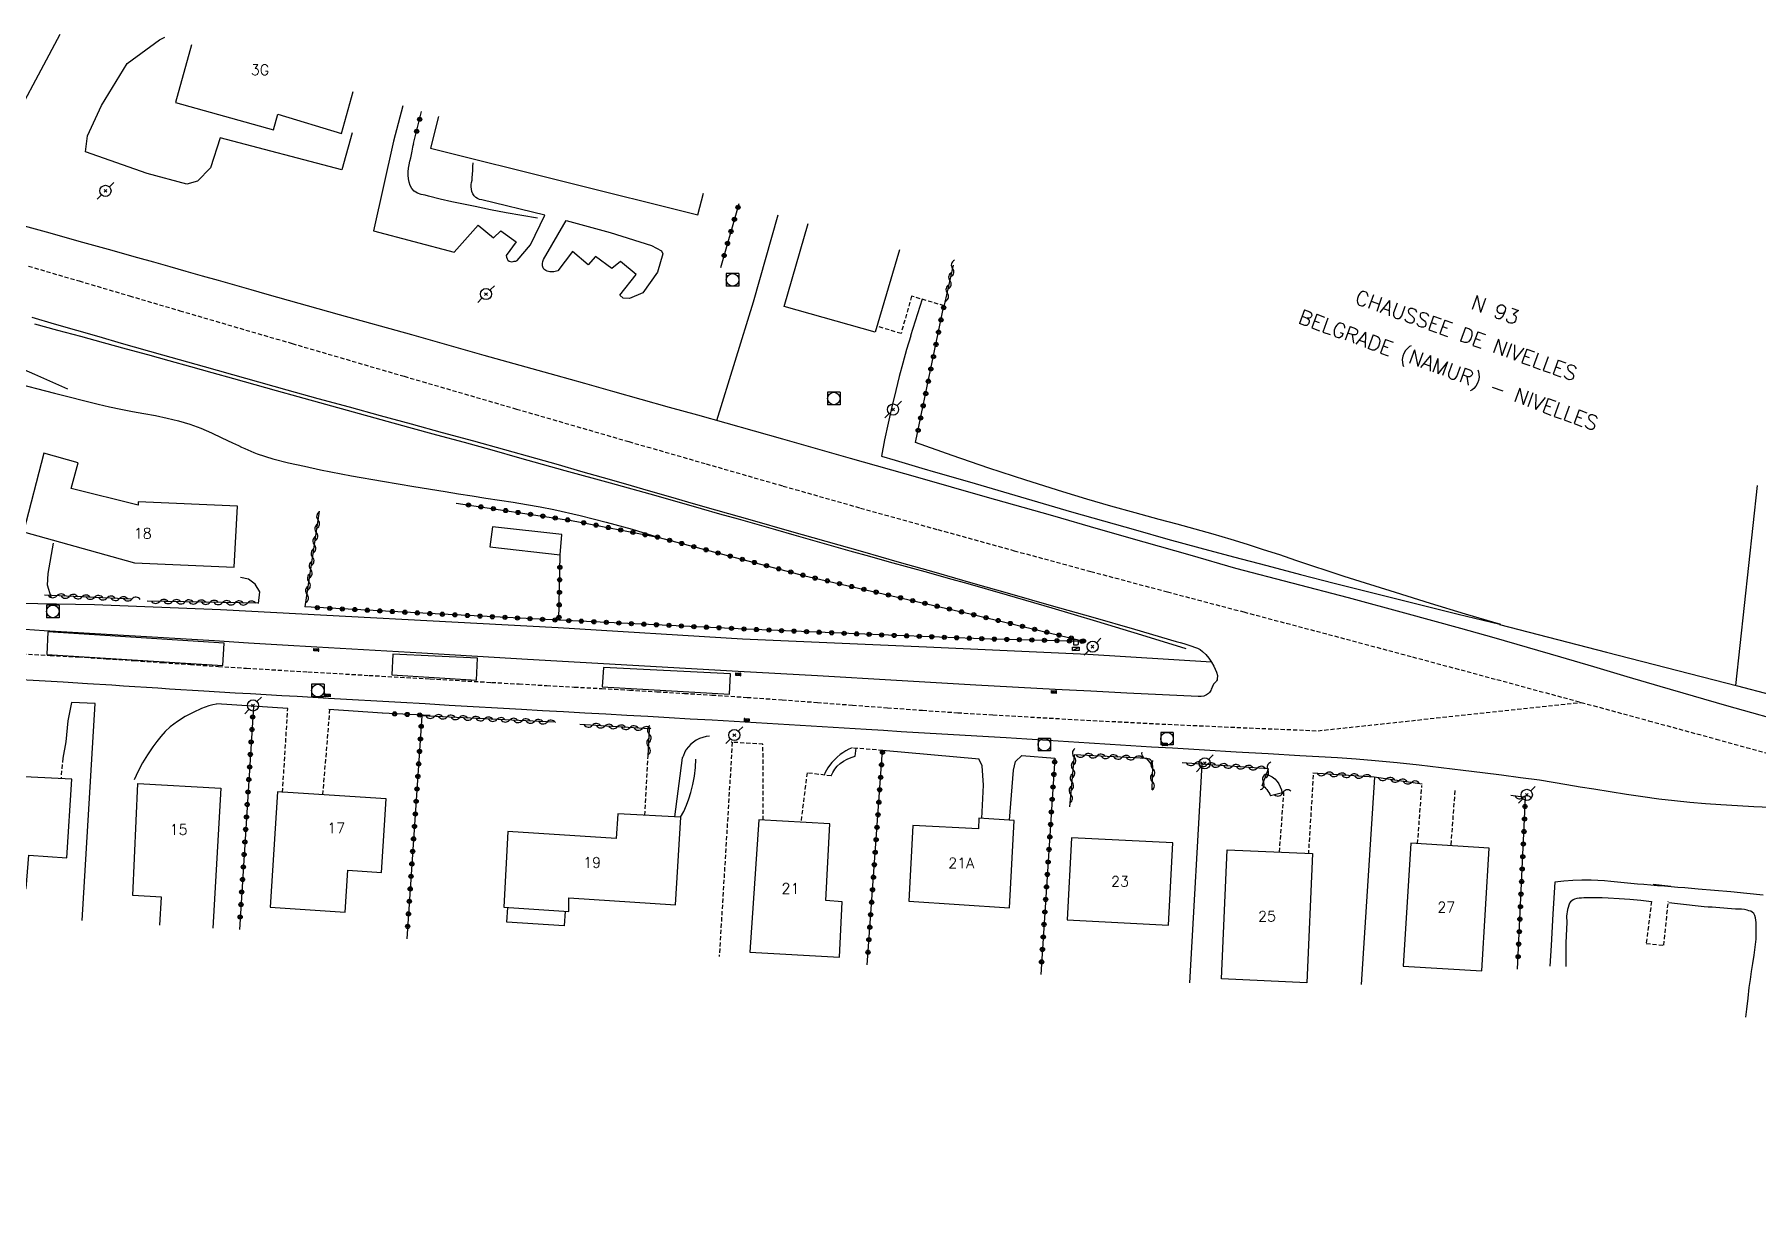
# Model space of a CAD drawing. Header units: millimetres. Extents: x 172000 to 173000, y 133000 to 134000.
# Drawn here: x 172179.2 to 172385.5, y 133224.9 to 133365.5 of the extents above; entities that cross this region are included whole.
import ezdxf
from ezdxf.enums import TextEntityAlignment as Align

# ---------------------------------------------------------------- set-up
doc = ezdxf.new("R2010")
doc.units = ezdxf.units.MM
doc.linetypes.add('DASHED', pattern=[0.75, 0.5, -0.25])
doc.layers.get('0').update_dxf_attribs({"linetype": 'CONTINUOUS'})
for name, color, linetype in [('W0001', 6, 'DASHED'), ('W0006', 2, 'CONTINUOUS'), ('W0008', 7, 'CONTINUOUS'), ('W0014', 7, 'CONTINUOUS'), ('W0016', 2, 'CONTINUOUS'), ('W0017', 7, 'CONTINUOUS'), ('W0101', 7, 'CONTINUOUS'), ('W0104', 1, 'CONTINUOUS'), ('W0105', 7, 'CONTINUOUS'), ('W0112', 1, 'DASHED'), ('W0120', 7, 'CONTINUOUS'), ('W0211', 2, 'CONTINUOUS'), ('W0214', 2, 'CONTINUOUS'), ('W0300', 7, 'CONTINUOUS'), ('W0310', 3, 'CONTINUOUS'), ('W0322', 7, 'CONTINUOUS'), ('W0323', 7, 'CONTINUOUS'), ('W0330', 7, 'CONTINUOUS'), ('W0333', 7, 'CONTINUOUS'), ('W0401', 7, 'CONTINUOUS'), ('W0420', 7, 'CONTINUOUS'), ('W0438', 7, 'CONTINUOUS'), ('W0473', 7, 'CONTINUOUS'), ('W0989', 7, 'CONTINUOUS'), ('W0990', 7, 'CONTINUOUS'), ('W0991', 7, 'CONTINUOUS')]:
    doc.layers.add(name, color=color, linetype=linetype)
doc.styles.get("Standard").update_dxf_attribs({"font": 'romans.shx', "width": 0.85})

# ---------------------------------------------------------------- blocks, each defined once
blk = doc.blocks.new('T401')
for p, q in [((-0.3, 0.3), (0, 0.3)), ((-0.3, -0.25), (-0.3, 0.3)), ((-0.3, 0.15), (0, 0.15)), ((-0.3, 0), (0, 0)), ((0, 0.3), (0, -0.25)), ((-0.3, -0.15), (0, -0.15)), ((-0.3, -0.25), (-0.3, -0.3)), ((-0.3, -0.3), (0, -0.3)), ((0, -0.3), (0, -0.25))]:
    blk.add_line(p, q)
blk = doc.blocks.new('T420')
for p, q in [((0.75, 0.75), (-0.75, 0.75)), ((-0.75, 0.75), (-0.75, -0.75)), ((0.75, 0.75), (0.75, -0.75)), ((0.75, -0.75), (-0.75, -0.75))]:
    blk.add_line(p, q)
blk.add_ellipse((0, 0), major_axis=(-0.53, 0.53), ratio=1, start_param=3.926991, end_param=10.210176)
blk = doc.blocks.new('T473')
for p, q in [((-0.166667, 0.166667), (0.166667, -0.166667)), ((-0.166667, -0.166667), (0.166667, 0.166667)), ((0.500001, 0.500001), (1.000002, 1.000002)), ((-1.000002, -1.000002), (-0.500001, -0.500001))]:
    blk.add_line(p, q)
blk.add_ellipse((0, 0), major_axis=(0.471405, 0.471405), ratio=1, start_param=5.4977871438, end_param=11.780972451)
blk = doc.blocks.new('T438')
for p, q in [((-0.4, 0.2), (0.4, 0.2)), ((-0.4, -0.2), (-0.4, 0.2)), ((0.15, 1.1), (-0.3, 1.1)), ((-0.3, 1.1), (-0.3, 0.5)), ((-0.3, 0.5), (0.15, 0.5)), ((0.3, 0.65), (0.3, 0.95)), ((0.4, 0.2), (0.4, -0.2))]:
    blk.add_line(p, q)
at = {"flags": 128}
for points in [[(-0.4, -0.2), (0.4, 0.2)], [(0.4, -0.2), (-0.4, -0.2)]]:
    blk.add_lwpolyline(points, dxfattribs=at)
for centre, major_axis, start_param, end_param in [((0.15, 0.95), (0.106, -0.106), 0.785398, 2.356194), ((0.15, 0.65), (0.106, 0.106), 3.926991, 5.497787)]:
    blk.add_ellipse(centre, major_axis=major_axis, ratio=1, start_param=start_param, end_param=end_param)
blk = doc.blocks.new('t323o')
at = {"color": 0, "linetype": 'Continuous'}
for radius in [0.25, 0.15]:
    blk.add_circle((0, 0), radius, dxfattribs=at)
blk = doc.blocks.new('t310o')
at = {"color": 0, "linetype": 'Continuous'}
for centre, start, end in [((-0.5, 0.38), 216.8699, 323.1304), ((0.5, -0.37), 36.8699, 143.1303)]:
    blk.add_arc(centre, 0.625, start, end, dxfattribs=at)
blk = doc.blocks.new('t322o')
at = {"color": 0, "linetype": 'Continuous'}
for radius in [0.25, 0.15]:
    blk.add_circle((0, 0), radius, dxfattribs=at)

msp = doc.modelspace()

# ---------------------------------------------------------------- linework, layer by layer
at = {"layer": 'W0001'}
for points in [[(172178.5, 133337.72), (172184.54, 133335.94), (172190.57, 133334.15), (172196.61, 133332.38), (172210.05, 133328.45), (172223.49, 133324.52), (172236.94, 133320.6), (172250.39, 133316.7), (172259.63, 133314.04), (172268.87, 133311.38), (172278.12, 133308.75), (172287.39, 133306.16), (172296.53, 133303.64), (172305.69, 133301.16), (172314.86, 133298.71), (172324.03, 133296.3), (172334.14, 133293.62), (172344.23, 133290.92), (172354.33, 133288.21), (172364.42, 133285.48)], [(172177.73, 133291.27), (172181.09, 133291.11), (172184.45, 133290.92), (172187.81, 133290.71), (172191.17, 133290.48), (172194.53, 133290.24), (172197.88, 133290.01), (172201.24, 133289.78), (172204.6, 133289.57), (172211.94, 133289.13), (172219.27, 133288.71), (172226.6, 133288.29), (172233.94, 133287.87), (172237.24, 133287.68), (172240.54, 133287.5), (172243.84, 133287.31), (172247.14, 133287.13), (172250.44, 133286.95), (172253.74, 133286.76), (172257.03, 133286.56), (172260.33, 133286.36), (172264.54, 133286.08), (172268.74, 133285.78), (172272.95, 133285.47), (172277.15, 133285.15), (172281.35, 133284.84), (172285.56, 133284.53), (172289.76, 133284.24), (172293.97, 133283.98), (172303.7, 133283.43), (172313.43, 133282.92), (172323.17, 133282.48), (172332.9, 133282.08), (172364.42, 133285.48)], [(172364.42, 133285.48), (172372.49, 133283.28), (172380.57, 133281.08), (172388.63, 133278.86)]]:
    msp.add_lwpolyline(points, dxfattribs=at)
at = {"layer": 'W0006'}
for points in [[(172229.47, 133339.4), (172232.34, 133342.62), (172234.19, 133341.09), (172235.05, 133341.96), (172236.9, 133340.62), (172235.7, 133338.98)], [(172235.7, 133338.98), (172235.72, 133338.78), (172235.79, 133338.59), (172235.9, 133338.43), (172236.05, 133338.3), (172236.2, 133338.25), (172236.36, 133338.24), (172236.52, 133338.27), (172236.66, 133338.29), (172236.75, 133338.3), (172236.84, 133338.32), (172236.93, 133338.34), (172237.01, 133338.37)], [(172237.01, 133338.37), (172238.62, 133340.25)], [(172249.29, 133334.24), (172251.26, 133336.73), (172249.37, 133338.27), (172248.36, 133337.45), (172246.39, 133338.88), (172245.52, 133337.86), (172243.63, 133339.46), (172241.88, 133337.17)], [(172241.88, 133337.17), (172241.73, 133337.12), (172241.57, 133337.08), (172241.41, 133337.05), (172241.25, 133337.04), (172241.08, 133337.03), (172240.91, 133337.03), (172240.74, 133337.06), (172240.58, 133337.11), (172240.44, 133337.18), (172240.31, 133337.26), (172240.2, 133337.37), (172240.11, 133337.51), (172240.04, 133337.76), (172240.02, 133338.02), (172240.06, 133338.28), (172240.15, 133338.52)]]:
    msp.add_lwpolyline(points, dxfattribs=at)
at = {"layer": 'W0008'}
for points in [[(172323.07, 133301.51), (172317.59, 133303.09), (172312.1, 133304.66), (172306.62, 133306.23), (172301.13, 133307.8), (172293.06, 133310.1), (172284.98, 133312.4), (172276.9, 133314.7), (172268.82, 133316.99), (172265.43, 133317.94), (172262.04, 133318.9), (172258.65, 133319.85), (172255.26, 133320.8), (172251.87, 133321.75), (172248.48, 133322.7), (172245.09, 133323.65), (172241.69, 133324.6), (172233.04, 133327.03), (172224.39, 133329.47), (172215.73, 133331.9), (172207.08, 133334.33), (172205.14, 133334.88), (172203.2, 133335.43), (172201.26, 133335.98), (172199.32, 133336.53), (172197.38, 133337.08), (172195.44, 133337.62), (172193.51, 133338.17), (172191.57, 133338.72), (172188.07, 133339.7), (172184.57, 133340.68), (172181.08, 133341.66), (172177.58, 133342.63)], [(172178.89, 133331.59), (172181.57, 133330.82), (172184.24, 133330.05), (172186.92, 133329.28), (172189.6, 133328.51), (172194.55, 133327.1), (172199.51, 133325.7), (172204.47, 133324.3), (172209.43, 133322.92), (172213.15, 133321.88), (172216.87, 133320.86), (172220.59, 133319.84), (172224.32, 133318.82), (172228.04, 133317.8), (172231.76, 133316.78), (172235.48, 133315.75), (172239.2, 133314.71), (172241.9, 133313.95), (172244.59, 133313.18), (172247.29, 133312.41), (172249.98, 133311.64), (172252.68, 133310.86), (172255.37, 133310.09), (172258.07, 133309.31), (172260.76, 133308.54), (172265.16, 133307.29), (172269.56, 133306.03), (172273.96, 133304.78), (172278.36, 133303.53), (172282.76, 133302.27), (172287.16, 133301.02), (172291.56, 133299.76), (172295.96, 133298.51), (172300.95, 133297.09), (172305.94, 133295.67), (172310.93, 133294.24), (172315.91, 133292.78), (172316.38, 133292.65), (172316.85, 133292.52), (172317.33, 133292.37), (172317.79, 133292.21), (172318.12, 133292.08), (172318.45, 133291.95), (172318.77, 133291.79), (172319.07, 133291.58), (172319.48, 133291.2), (172319.84, 133290.77), (172320.16, 133290.31), (172320.43, 133289.82), (172320.6, 133289.46), (172320.76, 133289.09), (172320.85, 133288.69), (172320.84, 133288.27), (172320.81, 133288.16), (172320.75, 133288.05), (172320.69, 133287.96), (172320.61, 133287.88), (172320.54, 133287.8), (172320.47, 133287.72), (172320.39, 133287.64), (172320.33, 133287.55), (172320.27, 133287.43), (172320.21, 133287.3), (172320.17, 133287.17), (172320.12, 133287.04), (172320.06, 133286.9), (172320, 133286.77), (172319.91, 133286.65), (172319.8, 133286.55), (172319.53, 133286.37), (172319.22, 133286.24), (172318.89, 133286.19), (172318.56, 133286.2)], [(172390.1, 133282.74), (172381.86, 133285.08), (172377.88, 133286.22), (172373.89, 133287.38), (172369.91, 133288.55), (172365.93, 133289.72), (172361.96, 133290.89), (172357.97, 133292.04), (172353.99, 133293.19), (172349.99, 133294.31), (172343.28, 133296.16), (172336.55, 133297.98), (172329.82, 133299.76), (172323.07, 133301.51)], [(172318.55, 133286.2), (172314.27, 133286.39), (172309.99, 133286.59), (172305.71, 133286.8), (172301.42, 133287.02), (172291.93, 133287.54), (172282.44, 133288.08), (172272.95, 133288.64), (172263.45, 133289.19), (172250.84, 133289.91), (172238.23, 133290.63), (172225.61, 133291.36), (172213, 133292.09), (172208.92, 133292.33), (172204.84, 133292.58), (172200.76, 133292.83), (172196.68, 133293.08), (172192.61, 133293.33), (172188.53, 133293.58), (172184.45, 133293.82), (172180.37, 133294.06), (172176.89, 133294.27)], [(172359.44, 133276.19), (172361.06, 133275.91), (172362.68, 133275.64), (172364.3, 133275.38), (172365.92, 133275.12), (172367.87, 133274.81), (172369.82, 133274.49), (172371.78, 133274.2), (172373.73, 133273.94), (172375.58, 133273.73), (172377.43, 133273.54), (172379.28, 133273.38), (172381.13, 133273.24), (172383.12, 133273.12), (172385.1, 133273.02), (172387.09, 133272.94), (172389.08, 133272.89)]]:
    msp.add_lwpolyline(points, dxfattribs=at)
at = {"layer": 'W0014'}
for points in [[(172176.84, 133288.27), (172179.75, 133288.1), (172182.66, 133287.92), (172185.57, 133287.74), (172188.48, 133287.56), (172189.86, 133287.47), (172191.23, 133287.38), (172192.61, 133287.29), (172193.99, 133287.2), (172195.36, 133287.11), (172196.74, 133287.03), (172198.12, 133286.94), (172199.49, 133286.85), (172201.36, 133286.74), (172203.22, 133286.63), (172205.09, 133286.53), (172206.95, 133286.42), (172208.82, 133286.31), (172210.68, 133286.21), (172212.55, 133286.1), (172214.41, 133286), (172217.3, 133285.83), (172220.19, 133285.66), (172223.08, 133285.49), (172225.97, 133285.33), (172228.86, 133285.16), (172231.75, 133284.99), (172234.64, 133284.82), (172237.53, 133284.66), (172240.05, 133284.52), (172242.57, 133284.37), (172245.1, 133284.23), (172247.62, 133284.09), (172250.14, 133283.95), (172252.67, 133283.81), (172255.19, 133283.67), (172257.71, 133283.52), (172260.35, 133283.37), (172262.98, 133283.21), (172265.61, 133283.05), (172268.25, 133282.89), (172270.88, 133282.73), (172273.52, 133282.57), (172276.15, 133282.42), (172278.79, 133282.26), (172280.88, 133282.14), (172282.98, 133282.01), (172285.07, 133281.89), (172287.17, 133281.77), (172289.27, 133281.65), (172291.36, 133281.53), (172293.46, 133281.41), (172295.55, 133281.28), (172298.04, 133281.13), (172300.53, 133280.97), (172303.02, 133280.81), (172305.51, 133280.65), (172308, 133280.49), (172310.49, 133280.33), (172312.98, 133280.17), (172315.47, 133280.02), (172319.29, 133279.79), (172323.1, 133279.56), (172326.92, 133279.34), (172330.74, 133279.13)], [(172209.56, 133284.73), (172201.02, 133285.29)], [(172220.87, 133284.17), (172214.44, 133284.62)], [(172330.74, 133279.13), (172332.99, 133279.01), (172335.23, 133278.87), (172337.48, 133278.71), (172339.73, 133278.52), (172342.37, 133278.27), (172345.02, 133277.99), (172347.66, 133277.68), (172350.3, 133277.37), (172352.59, 133277.09), (172354.87, 133276.8), (172357.16, 133276.5), (172359.44, 133276.19)]]:
    msp.add_lwpolyline(points, dxfattribs=at)
at = {"layer": 'W0016'}
for points in [[(172180.81, 133293.94), (172180.69, 133291.23), (172201.76, 133289.89), (172201.94, 133292.58)], [(172222.12, 133291.27), (172222, 133288.76), (172232.12, 133288.14), (172232.27, 133290.77)], [(172247.18, 133287.34), (172262.43, 133286.45), (172262.57, 133288.9), (172247.34, 133289.66)]]:
    msp.add_lwpolyline(points, close=True, dxfattribs=at)
at = {"layer": 'W0017'}
for points in [[(172182.26, 133365.46), (172175.05, 133352.04), (172174.51, 133350.65), (172173.86, 133350.36)], [(172185.33, 133351.42), (172185.55, 133353.33), (172187.22, 133356.94), (172190.29, 133361.99), (172194.16, 133364.83), (172194.83, 133365.14)], [(172223.32, 133356.89), (172222.2, 133352.67), (172219.81, 133341.95)], [(172217.23, 133353.68), (172216.02, 133349.23), (172201.44, 133353.06)], [(172197.46, 133347.51), (172192.7, 133348.82), (172185.33, 133351.42)], [(172201.44, 133353.06), (172200.27, 133349.49), (172198.74, 133347.88), (172197.45, 133347.51)], [(172232.78, 133345.65), (172232.51, 133345.7), (172232.27, 133345.8), (172232.04, 133345.95), (172231.85, 133346.14), (172231.69, 133346.38), (172231.59, 133346.65), (172231.53, 133346.92), (172231.5, 133347.2), (172231.5, 133347.47), (172231.54, 133347.74), (172231.6, 133348.01), (172231.63, 133348.27), (172231.67, 133348.72), (172231.69, 133349.18), (172231.71, 133349.63), (172231.72, 133350.08)], [(172240.32, 133343.83), (172232.79, 133345.67)], [(172242.89, 133343.16), (172248.15, 133341.76), (172253.1, 133340.17), (172254.27, 133339.53), (172254.46, 133339.18)], [(172260.9, 133319.22), (172265.3, 133333.45), (172268.27, 133343.87)], [(172219.81, 133341.95), (172229.47, 133339.4)], [(172254.46, 133339.18), (172253.79, 133337.01), (172252.05, 133334.51), (172250.46, 133333.84), (172249.69, 133333.89), (172249.29, 133334.24)], [(172181.21, 133298.09), (172180.77, 133299.52), (172180.83, 133300.92), (172181.49, 133304.55)], [(172206.03, 133297.33), (172206.2, 133298.7), (172205.62, 133299.63), (172204.83, 133300.25), (172203.87, 133300.44)], [(172320.14, 133290.28), (172305.33, 133291.23), (172286.01, 133292.07), (172263.99, 133293.03), (172241.91, 133294.42), (172201.49, 133296.57), (172186.38, 133297.15), (172177.34, 133297.3), (172164.49, 133297.31), (172157.09, 133296.86), (172148.44, 133295.85)], [(172183.64, 133285.48), (172183.19, 133283.26), (172182.95, 133280.75), (172182.59, 133278.78)], [(172201.02, 133285.28), (172200.55, 133285.19), (172200.09, 133285.06), (172199.64, 133284.92), (172199.2, 133284.74), (172198.21, 133284.28), (172197.25, 133283.77), (172196.33, 133283.19), (172195.46, 133282.53), (172194.87, 133281.99), (172194.34, 133281.4), (172193.84, 133280.78), (172193.37, 133280.15), (172192.74, 133279.21), (172192.16, 133278.23), (172191.62, 133277.23), (172191.14, 133276.21)], [(172260.04, 133281.44), (172259.62, 133281.39), (172259.22, 133281.29), (172258.83, 133281.15), (172258.45, 133280.96), (172258.11, 133280.73), (172257.79, 133280.46), (172257.51, 133280.16), (172257.26, 133279.84), (172257.19, 133279.74), (172257.14, 133279.64), (172257.09, 133279.54), (172257.05, 133279.43), (172257.01, 133279.33), (172256.97, 133279.22), (172256.93, 133279.12), (172256.88, 133279.01), (172256.86, 133278.97), (172256.83, 133278.92), (172256.81, 133278.88), (172256.78, 133278.83)], [(172295.97, 133271.38), (172296.43, 133277.35), (172296.68, 133278.38), (172297.45, 133279.13)], [(172256.78, 133278.83), (172255.86, 133271.77)], [(172292.65, 133271.58), (172292.86, 133275.58), (172292.69, 133277.88), (172292.33, 133278.63)]]:
    msp.add_lwpolyline(points, dxfattribs=at)
at = {"layer": 'W0101'}
for points in [[(172198.01, 133364.21), (172196.1, 133357.31), (172207.82, 133354.03), (172208.35, 133355.91), (172215.96, 133353.61), (172217.37, 133358.61)], [(172227.58, 133355.65), (172226.64, 133351.85)], [(172226.64, 133351.85), (172258.65, 133343.84), (172259.3, 133346.47)], [(172268.99, 133332.9), (172271.87, 133342.83)], [(172282.77, 133339.68), (172279.86, 133329.79), (172268.99, 133332.9)], [(172194.21, 133258.81), (172194.41, 133262.17), (172190.97, 133262.37), (172191.59, 133275.76), (172201.53, 133275.2)], [(172201.53, 133275.2), (172200.55, 133258.46)]]:
    msp.add_lwpolyline(points, dxfattribs=at)
for points in [[(172177.91, 133305.89), (172191.18, 133302.2), (172203.13, 133301.66), (172203.52, 133308.98), (172191.64, 133309.48), (172191.62, 133309.11), (172183.62, 133311.08), (172184.42, 133314.15), (172180.34, 133315.31)], [(172183.69, 133276.28), (172168.18, 133277.05), (172167.36, 133263.76), (172178.21, 133263.18), (172178.55, 133267.19), (172183.08, 133266.85)], [(172208.31, 133274.76), (172207.42, 133260.96), (172216.43, 133260.34), (172216.71, 133265.39), (172220.77, 133265.12), (172221.33, 133273.92)], [(172256.59, 133271.73), (172249.05, 133272.15), (172248.88, 133269.18), (172235.89, 133270), (172235.39, 133260.96), (172243.21, 133260.44), (172243.21, 133262.07), (172255.97, 133261.22)], [(172265.95, 133271.4), (172264.87, 133255.58), (172275.6, 133254.98), (172275.93, 133261.59), (172273.97, 133261.75), (172274.46, 133270.92)], [(172283.89, 133261.69), (172295.95, 133260.89), (172296.5, 133271.35), (172292.3, 133271.6), (172292.23, 133270.33), (172284.38, 133270.72)], [(172315.51, 133268.64), (172303.39, 133269.27), (172302.88, 133259.44), (172314.99, 133258.81)], [(172332.26, 133267.39), (172331.57, 133251.9), (172321.33, 133252.36), (172322.02, 133267.84)], [(172352.51, 133253.32), (172353.41, 133268.04), (172344.01, 133268.61), (172343.11, 133253.89)]]:
    msp.add_lwpolyline(points, close=True, dxfattribs=at)
at = {"layer": 'W0104'}
msp.add_lwpolyline([(172233.73, 133304.12), (172242.15, 133303.15), (172242.35, 133305.58), (172234.06, 133306.51)], close=True, dxfattribs=at)
msp.add_lwpolyline([(172242.77, 133260.47), (172242.65, 133258.72), (172235.78, 133259.17), (172235.9, 133260.93)], dxfattribs=at)
at = {"layer": 'W0105'}
for points in [[(172238.62, 133340.25), (172240.32, 133343.83)], [(172240.15, 133338.52), (172242.89, 133343.16)], [(172285.5, 133333.74), (172284.12, 133329.35)], [(172277.11, 133280.02), (172276.73, 133279.86), (172276.37, 133279.67), (172276.02, 133279.45), (172275.68, 133279.22), (172275.33, 133278.92), (172275, 133278.61), (172274.69, 133278.27), (172274.4, 133277.91), (172274.22, 133277.64), (172274.05, 133277.36), (172273.9, 133277.07), (172273.77, 133276.77)], [(172274.6, 133276.67), (172274.8, 133277.08), (172275.04, 133277.47), (172275.33, 133277.82), (172275.67, 133278.14), (172276.07, 133278.44), (172276.51, 133278.69), (172276.98, 133278.89), (172277.46, 133279.03)], [(172277.46, 133279.03), (172277.58, 133279.98)], [(172326.23, 133275.57), (172326.38, 133275.45), (172326.52, 133275.32), (172326.66, 133275.18), (172326.78, 133275.04), (172326.91, 133274.86), (172327.02, 133274.68), (172327.12, 133274.5), (172327.2, 133274.3)], [(172326.72, 133276.88), (172327.08, 133276.74), (172327.42, 133276.55), (172327.72, 133276.31), (172327.99, 133276.02), (172328.21, 133275.71), (172328.38, 133275.36), (172328.51, 133275), (172328.57, 133274.62)]]:
    msp.add_lwpolyline(points, dxfattribs=at)
at = {"layer": 'W0112'}
for points in [[(172288.12, 133332.96), (172284.23, 133334.12), (172282.97, 133329.63), (172280.08, 133330.53)], [(172208.91, 133274.7), (172209.54, 133284.73)], [(172214.54, 133284.65), (172213.71, 133274.41)], [(172252.3, 133271.97), (172252.68, 133279.02)], [(172262.76, 133280.7), (172261.2, 133255.06)], [(172266.44, 133280.47), (172262.63, 133280.71)], [(172266.46, 133271.38), (172266.44, 133280.48)], [(172280.77, 133279.73), (172277.09, 133280.02)], [(172182.59, 133278.78), (172182.38, 133276.34)], [(172271.72, 133277.04), (172270.97, 133271.12)], [(172274.6, 133276.67), (172271.72, 133277.04)], [(172332.33, 133276.78), (172331.75, 133267.41)], [(172344.83, 133268.56), (172345.34, 133275.51)], [(172349.29, 133274.91), (172348.79, 133268.32)], [(172328.29, 133267.57), (172328.82, 133274.67)], [(172372.83, 133261.64), (172372.2, 133256.61), (172374.31, 133256.39), (172374.84, 133261.64)]]:
    msp.add_lwpolyline(points, dxfattribs=at)
at = {"layer": 'W0120'}
msp.add_lwpolyline([(172375.15, 133263.43), (172373.05, 133263.66)], dxfattribs=at)
at = {"layer": 'W0211'}
for points in [[(172239.44, 133343.45), (172237.57, 133343.77), (172235.7, 133344.11), (172233.83, 133344.46), (172231.97, 133344.84), (172230.57, 133345.12), (172229.17, 133345.41), (172227.78, 133345.72), (172226.39, 133346.09), (172225.97, 133346.2), (172225.52, 133346.3), (172225.07, 133346.45), (172224.68, 133346.71), (172224.41, 133347.03), (172224.2, 133347.39), (172224.07, 133347.77), (172223.98, 133348.17), (172223.94, 133348.6), (172223.95, 133349.02), (172223.99, 133349.45), (172224.07, 133349.86), (172224.16, 133350.27), (172224.26, 133350.67), (172224.35, 133351.08), (172224.43, 133351.48), (172224.47, 133351.72), (172224.52, 133351.95), (172224.57, 133352.17), (172224.62, 133352.4)], [(172176.37, 133323.88), (172181.59, 133322.5), (172186.82, 133321.18), (172188.18, 133320.86), (172189.56, 133320.58), (172190.94, 133320.32), (172192.32, 133320.07), (172193.7, 133319.81), (172195.08, 133319.52), (172196.45, 133319.19), (172197.8, 133318.79), (172199.11, 133318.31), (172200.39, 133317.74), (172201.65, 133317.15), (172202.92, 133316.57), (172203.29, 133316.4), (172203.65, 133316.23), (172204.01, 133316.05), (172204.38, 133315.88), (172204.74, 133315.7), (172205.11, 133315.54), (172205.48, 133315.38), (172205.86, 133315.24), (172207.74, 133314.66), (172209.64, 133314.17), (172211.55, 133313.75), (172213.46, 133313.34), (172217.18, 133312.6), (172220.9, 133311.95), (172224.64, 133311.33), (172228.37, 133310.71), (172230, 133310.44), (172231.63, 133310.19), (172233.26, 133309.95), (172234.89, 133309.71), (172236.52, 133309.46), (172238.14, 133309.19), (172239.77, 133308.89), (172241.38, 133308.57), (172244.53, 133307.85), (172247.66, 133307.06), (172250.77, 133306.2), (172253.86, 133305.26)], [(172313.89, 133307.39), (172310.99, 133308.16), (172308.1, 133308.96), (172305.23, 133309.8), (172302.36, 133310.67), (172297.92, 133312.07), (172293.5, 133313.53), (172289.1, 133315.03), (172284.71, 133316.59)], [(172354.8, 133294.79), (172350.58, 133296.04), (172346.37, 133297.32), (172342.16, 133298.62), (172337.96, 133299.94), (172336.03, 133300.56), (172334.1, 133301.19), (172332.17, 133301.84), (172330.24, 133302.48), (172328.32, 133303.13), (172326.39, 133303.76), (172324.45, 133304.38), (172322.51, 133304.98), (172320.36, 133305.62), (172318.21, 133306.23), (172316.05, 133306.82), (172313.89, 133307.39)], [(172256.58, 133271.72), (172256.96, 133272.43), (172257.29, 133273.16), (172257.58, 133273.91), (172257.82, 133274.68), (172258.06, 133275.66), (172258.24, 133276.66), (172258.36, 133277.67), (172258.41, 133278.68)], [(172361.24, 133263.95), (172361.03, 133260.16), (172360.8, 133256.37), (172360.65, 133253.91)], [(172386.2, 133262.4), (172384.26, 133262.59), (172382.32, 133262.78), (172380.38, 133262.96), (172378.43, 133263.13), (172377.62, 133263.2), (172376.81, 133263.27), (172376, 133263.33), (172375.18, 133263.4), (172374.37, 133263.46), (172373.56, 133263.52), (172372.74, 133263.59), (172371.93, 133263.65), (172371.14, 133263.72), (172370.35, 133263.8), (172369.56, 133263.88), (172368.77, 133263.96), (172367.98, 133264.03), (172367.19, 133264.09), (172366.4, 133264.14), (172365.61, 133264.17), (172364.51, 133264.17), (172363.42, 133264.13), (172362.33, 133264.06), (172361.24, 133263.95)]]:
    msp.add_lwpolyline(points, dxfattribs=at)
at = {"layer": 'W0214'}
for points in [[(172317.13, 133291.88), (172311.79, 133293.53), (172306.43, 133295.15), (172301.07, 133296.75), (172295.7, 133298.32), (172293.35, 133299), (172291, 133299.66), (172288.65, 133300.32), (172286.29, 133300.97), (172283.94, 133301.63), (172281.58, 133302.28), (172279.22, 133302.93), (172276.87, 133303.59), (172274.64, 133304.22), (172272.42, 133304.86), (172270.19, 133305.49), (172267.96, 133306.13), (172265.74, 133306.77), (172263.51, 133307.4), (172261.29, 133308.03), (172259.06, 133308.66), (172253.63, 133310.19), (172248.2, 133311.71), (172242.76, 133313.22), (172237.33, 133314.74), (172234.01, 133315.66), (172230.69, 133316.58), (172227.37, 133317.49), (172224.05, 133318.41), (172220.73, 133319.33), (172217.41, 133320.24), (172214.09, 133321.16), (172210.77, 133322.08), (172208.2, 133322.79), (172205.63, 133323.51), (172203.06, 133324.23), (172200.49, 133324.94), (172197.92, 133325.66), (172195.35, 133326.37), (172192.78, 133327.08), (172190.21, 133327.79), (172187.47, 133328.54), (172184.74, 133329.28), (172182.01, 133330.01), (172179.27, 133330.75)], [(172284.13, 133329.35), (172283.64, 133327.73), (172283.18, 133326.11), (172282.74, 133324.48), (172282.33, 133322.84), (172281.86, 133320.88), (172281.42, 133318.91), (172281.01, 133316.93), (172280.64, 133314.95)], [(172280.64, 133314.95), (172282.25, 133314.48), (172283.87, 133314.01), (172285.48, 133313.53), (172287.1, 133313.06), (172291.17, 133311.87), (172295.23, 133310.67), (172299.3, 133309.49), (172303.37, 133308.31), (172307.21, 133307.21), (172311.06, 133306.12), (172314.91, 133305.04), (172318.76, 133303.97)], [(172318.76, 133303.97), (172322.77, 133302.9), (172326.79, 133301.85), (172330.81, 133300.8), (172334.84, 133299.77), (172339.79, 133298.51), (172344.75, 133297.27), (172349.7, 133296.04), (172354.66, 133294.83)], [(172372.85, 133261.61), (172371.55, 133261.75), (172370.25, 133261.87), (172368.95, 133261.96), (172367.64, 133262.03), (172366.92, 133262.06), (172366.19, 133262.08), (172365.46, 133262.08), (172364.73, 133262.06), (172364.45, 133262.05), (172364.17, 133262.04), (172363.88, 133262), (172363.61, 133261.92), (172363.44, 133261.83), (172363.28, 133261.72), (172363.14, 133261.59), (172363.03, 133261.43), (172362.76, 133260.68), (172362.67, 133259.89), (172362.68, 133259.11), (172362.67, 133258.37), (172362.62, 133257.52), (172362.59, 133256.68), (172362.58, 133255.83), (172362.58, 133254.98), (172362.58, 133254.14), (172362.58, 133253.85)], [(172384.12, 133247.77), (172384.24, 133248.76), (172384.4, 133250.05), (172384.54, 133251.33), (172384.67, 133252.3), (172384.82, 133253.26), (172384.97, 133254.22), (172385.13, 133255.19), (172385.26, 133256.16), (172385.35, 133257.14), (172385.38, 133258.13), (172385.35, 133259.11), (172385.33, 133259.39), (172385.29, 133259.67), (172385.22, 133259.95), (172385.07, 133260.2), (172384.9, 133260.35), (172384.71, 133260.46), (172384.5, 133260.53), (172384.3, 133260.59), (172383.95, 133260.67), (172383.59, 133260.7), (172383.23, 133260.71), (172382.88, 133260.73), (172382.41, 133260.77), (172381.95, 133260.81), (172381.48, 133260.84), (172381.01, 133260.87), (172380.55, 133260.9), (172380.08, 133260.94), (172379.61, 133260.97), (172379.15, 133261.01), (172378.08, 133261.12), (172377.02, 133261.23), (172375.95, 133261.36), (172374.89, 133261.49)]]:
    msp.add_lwpolyline(points, dxfattribs=at)
at = {"layer": 'W0300'}
msp.add_lwpolyline([(172175.3, 133326.48), (172179.23, 133324.76), (172183.16, 133323.03)], dxfattribs=at)
at = {"layer": 'W0310'}
for points in [[(172288.19, 133333.04), (172289.24, 133337.84)], [(172211.62, 133296.93), (172213.34, 133308.38)], [(172190.9, 133297.85), (172180.39, 133298.31)], [(172206.02, 133297.35), (172192.72, 133297.6)], [(172241.34, 133283.09), (172225.6, 133283.87)], [(172252.68, 133279.03), (172252.86, 133282.3), (172244.51, 133282.83)], [(172313.05, 133275.01), (172313.14, 133277.87), (172312.41, 133278.75), (172303.71, 133279.21), (172303.16, 133272.96)], [(172326.2, 133275.51), (172326.96, 133277.52), (172316.64, 133278.24)], [(172339.62, 133276.52), (172332.29, 133277.02)], [(172345.38, 133275.7), (172339.62, 133276.52)], [(172328.81, 133274.67), (172327.2, 133274.3)], [(172357.75, 133274.08), (172356, 133274.34)]]:
    msp.add_lwpolyline(points, dxfattribs=at)
at = {"layer": 'W0322'}
for points in [[(172224.61, 133352.39), (172225.56, 133356.24)], [(172284.71, 133316.59), (172288.11, 133332.95)], [(172243.5, 133307.27), (172253.86, 133305.26), (172271.47, 133300.64), (172291.23, 133296.08), (172305.03, 133292.78)]]:
    msp.add_lwpolyline(points, dxfattribs=at)
at = {"layer": 'W0323'}
for points in [[(172261.38, 133337.54), (172263.57, 133345.23)], [(172229.7, 133309.34), (172243.49, 133307.26)], [(172305.03, 133292.78), (172293.69, 133293.06), (172281.48, 133293.52), (172263.46, 133294.3), (172242.01, 133295.33), (172242.15, 133303.15)], [(172242.01, 133295.33), (172227.2, 133296.08), (172211.57, 133296.9)], [(172205.42, 133285), (172203.74, 133258.28)], [(172226.59, 133283.9), (172220.84, 133284.17)], [(172225.61, 133283.87), (172223.79, 133257.16)], [(172278.91, 133254.07), (172280.77, 133279.73)], [(172301.39, 133278.79), (172299.7, 133252.9)], [(172356.79, 133253.53), (172357.74, 133274.08)]]:
    msp.add_lwpolyline(points, dxfattribs=at)
at = {"layer": 'W0330'}
for points in [[(172385.49, 133311.45), (172382.91, 133287.51)], [(172354.65, 133294.82), (172367.43, 133291.49), (172383.15, 133287.45), (172398.93, 133283.3), (172425.59, 133276.11), (172450.36, 133269.53), (172472.96, 133263.1), (172495, 133255.76), (172517.49, 133247.71), (172533.99, 133240.06), (172557.97, 133228.73), (172565.69, 133224.87)], [(172184.91, 133259.34), (172186.49, 133285.33)], [(172319, 133278.08), (172317.51, 133251.9)], [(172339.66, 133276.51), (172338.06, 133251.69)]]:
    msp.add_lwpolyline(points, dxfattribs=at)
at = {"layer": 'W0333'}
for points in [[(172186.49, 133285.33), (172183.64, 133285.48)], [(172292.34, 133278.66), (172280.77, 133279.73)], [(172297.45, 133279.13), (172301.39, 133278.79)]]:
    msp.add_lwpolyline(points, dxfattribs=at)

# ---------------------------------------------------------------- block references
at = {"layer": 'W0310'}
for p, rotation in [((172288.83, 133335.98), 77.69451530342468), ((172289.15, 133337.44), 77.69451530342468), ((172288.51, 133334.51), 77.69451530342468), ((172213.18, 133307.31), 81.48636375799316), ((172212.96, 133305.83), 81.48636375799316), ((172212.51, 133302.86), 81.48636375799316), ((172212.73, 133304.35), 81.48636375799316), ((172212.29, 133301.38), 81.48636375799316), ((172212.07, 133299.9), 81.48636375799316), ((172181.89, 133298.24), 177.461723373125), ((172183.39, 133298.18), 177.461723373125), ((172184.89, 133298.11), 177.461723373125), ((172186.39, 133298.05), 177.461723373125), ((172187.89, 133297.98), 177.461723373125), ((172189.38, 133297.91), 177.461723373125), ((172190.88, 133297.85), 177.461723373125), ((172194.22, 133297.57), 178.8845487868767), ((172195.72, 133297.55), 178.8845487868767), ((172197.22, 133297.52), 178.8845487868767), ((172198.72, 133297.49), 178.8845487868767), ((172200.22, 133297.46), 178.8845487868767), ((172201.72, 133297.43), 178.8845487868767), ((172203.22, 133297.4), 178.8845487868767), ((172204.72, 133297.37), 178.8845487868767), ((172211.85, 133298.41), 81.48636375799316), ((172227.1, 133283.79), 177.1844433158737), ((172228.6, 133283.72), 177.1844433158737), ((172230.09, 133283.65), 177.1844433158737), ((172231.59, 133283.57), 177.1844433158737), ((172233.09, 133283.5), 177.1844433158737), ((172234.59, 133283.43), 177.1844433158737), ((172236.09, 133283.35), 177.1844433158737), ((172237.59, 133283.28), 177.1844433158737), ((172239.08, 133283.2), 177.1844433158737), ((172240.58, 133283.13), 177.1844433158737), ((172246.01, 133282.74), 176.3557715671371), ((172247.5, 133282.64), 176.3557715671371), ((172249, 133282.55), 176.3557715671371), ((172250.5, 133282.45), 176.3557715671371), ((172252, 133282.36), 176.3557715671371), ((172252.74, 133280.18), 86.76688050899345), ((172252.83, 133281.67), 86.76688050899345), ((172303.69, 133278.94), 264.9214035573607), ((172304.94, 133279.14), 176.9854836053489), ((172306.44, 133279.06), 176.9854836053489), ((172307.94, 133278.98), 176.9854836053489), ((172309.44, 133278.91), 176.9854836053489), ((172310.94, 133278.83), 176.9854836053489), ((172312.43, 133278.73), 129.4587952213775), ((172303.43, 133275.95), 264.9214035573607), ((172303.56, 133277.44), 264.9214035573607), ((172313.08, 133275.99), 88.31649392873578), ((172313.13, 133277.49), 88.31649392873578), ((172318.14, 133278.14), 175.9921250712657), ((172319.63, 133278.03), 175.9921250712657), ((172321.13, 133277.93), 175.9921250712657), ((172322.62, 133277.82), 175.9921250712657), ((172324.12, 133277.72), 175.9921250712657), ((172325.62, 133277.61), 175.9921250712657), ((172326.37, 133275.97), 69.37834895402324), ((172326.9, 133277.37), 69.37834895402324), ((172333.79, 133276.92), 176.1194965095732), ((172335.29, 133276.81), 176.1194965095732), ((172336.78, 133276.71), 176.1194965095732), ((172338.28, 133276.61), 176.1194965095732), ((172303.29, 133274.46), 264.9214035573607), ((172328.67, 133274.64), 192.9737705931122), ((172341.11, 133276.31), 171.9297678220078), ((172342.59, 133276.1), 171.9297678220078), ((172344.08, 133275.89), 171.9297678220078), ((172357.48, 133274.12), 171.5553142877451)]:
    msp.add_blockref('t310o', p, dxfattribs=dict(at, rotation=rotation))
at = {"layer": 'W0322'}
for p, rotation in [((172225.33, 133355.3), 76.12239473771601), ((172224.97, 133353.85), 76.12239473771601), ((172288.07, 133332.74), 78.26373949195239), ((172287.76, 133331.28), 78.26373949195239), ((172287.15, 133328.34), 78.26373949195239), ((172287.46, 133329.81), 78.26373949195239), ((172286.85, 133326.87), 78.26373949195239), ((172286.54, 133325.4), 78.26373949195239), ((172285.93, 133322.46), 78.26373949195239), ((172286.24, 133323.93), 78.26373949195239), ((172285.63, 133320.99), 78.26373949195239), ((172285.02, 133318.06), 78.26373949195239), ((172285.32, 133319.53), 78.26373949195239), ((172244.97, 133306.98), 349.0146588998567), ((172246.44, 133306.7), 349.0146588998567), ((172247.92, 133306.41), 349.0146588998567), ((172249.39, 133306.12), 349.0146588998567), ((172250.86, 133305.84), 349.0146588998567), ((172252.33, 133305.55), 349.0146588998567), ((172253.81, 133305.27), 349.0146588998567), ((172255.26, 133304.89), 345.321794634057), ((172256.71, 133304.51), 345.321794634057), ((172258.16, 133304.13), 345.321794634057), ((172259.61, 133303.75), 345.321794634057), ((172261.06, 133303.37), 345.321794634057), ((172262.51, 133302.99), 345.321794634057), ((172263.96, 133302.61), 345.321794634057), ((172265.41, 133302.23), 345.321794634057), ((172266.87, 133301.85), 345.321794634057), ((172268.32, 133301.47), 345.321794634057), ((172269.77, 133301.09), 345.321794634057), ((172271.22, 133300.71), 345.321794634057), ((172272.68, 133300.36), 346.9937359598453), ((172274.14, 133300.03), 346.9937359598453), ((172275.6, 133299.69), 346.9937359598453), ((172277.06, 133299.35), 346.9937359598453), ((172278.52, 133299.01), 346.9937359598453), ((172279.99, 133298.68), 346.9937359598453), ((172281.45, 133298.34), 346.9937359598453), ((172282.91, 133298), 346.9937359598453), ((172284.37, 133297.66), 346.9937359598453), ((172285.83, 133297.33), 346.9937359598453), ((172287.29, 133296.99), 346.9937359598453), ((172288.76, 133296.65), 346.9937359598453), ((172290.22, 133296.31), 346.9937359598453), ((172291.68, 133295.97), 346.5553123049661), ((172293.14, 133295.62), 346.5553123049661), ((172294.6, 133295.28), 346.5553123049661), ((172296.05, 133294.93), 346.5553123049661), ((172297.51, 133294.58), 346.5553123049661), ((172298.97, 133294.23), 346.5553123049661), ((172300.43, 133293.88), 346.5553123049661), ((172301.89, 133293.53), 346.5553123049661), ((172303.35, 133293.18), 346.5553123049661), ((172304.81, 133292.83), 346.5553123049661)]:
    msp.add_blockref('t322o', p, dxfattribs=dict(at, rotation=rotation))
at = {"layer": 'W0323'}
for p, rotation in [((172263.44, 133344.75), 74.03969027339409), ((172263.02, 133343.31), 74.03969027339409), ((172262.61, 133341.87), 74.03969027339409), ((172261.79, 133338.99), 74.03969027339409), ((172262.2, 133340.43), 74.03969027339409), ((172231.18, 133309.12), 351.430023273826), ((172232.66, 133308.89), 351.430023273826), ((172234.15, 133308.67), 351.430023273826), ((172235.63, 133308.45), 351.430023273826), ((172237.11, 133308.22), 351.430023273826), ((172238.6, 133308), 351.430023273826), ((172240.08, 133307.78), 351.430023273826), ((172241.56, 133307.55), 351.430023273826), ((172243.05, 133307.33), 351.430023273826), ((172242.12, 133301.65), 89.00326980328977), ((172242.09, 133300.15), 89.00326980328977), ((172242.07, 133298.65), 89.00326980328977), ((172213.07, 133296.82), 176.9735460331735), ((172214.57, 133296.74), 176.9735460331735), ((172216.07, 133296.66), 176.9735460331735), ((172217.57, 133296.59), 176.9735460331735), ((172219.06, 133296.51), 176.9735460331735), ((172220.56, 133296.43), 176.9735460331735), ((172222.06, 133296.35), 176.9735460331735), ((172223.56, 133296.27), 176.9735460331735), ((172225.06, 133296.19), 176.9735460331735), ((172226.55, 133296.11), 176.9735460331735), ((172228.05, 133296.03), 177.1167589636814), ((172229.55, 133295.96), 177.1167589636814), ((172231.05, 133295.88), 177.1167589636814), ((172232.55, 133295.81), 177.1167589636814), ((172234.04, 133295.73), 177.1167589636814), ((172235.54, 133295.66), 177.1167589636814), ((172237.04, 133295.58), 177.1167589636814), ((172238.54, 133295.5), 177.1167589636814), ((172240.04, 133295.43), 177.1167589636814), ((172241.53, 133295.35), 177.1167589636814), ((172242.02, 133295.65), 89.00326980328977), ((172242.04, 133297.15), 89.00326980328977), ((172243.19, 133295.27), 177.2483089299506), ((172244.69, 133295.2), 177.2483089299506), ((172246.19, 133295.13), 177.2483089299506), ((172247.69, 133295.06), 177.2483089299506), ((172249.18, 133294.99), 177.2483089299506), ((172250.68, 133294.91), 177.2483089299506), ((172252.18, 133294.84), 177.2483089299506), ((172253.68, 133294.77), 177.2483089299506), ((172255.18, 133294.7), 177.2483089299506), ((172256.67, 133294.63), 177.2483089299506), ((172258.17, 133294.55), 177.2483089299506), ((172259.67, 133294.48), 177.2483089299506), ((172261.17, 133294.41), 177.2483089299506), ((172262.67, 133294.34), 177.2483089299506), ((172264.17, 133294.27), 177.5183120514181), ((172265.66, 133294.2), 177.5183120514181), ((172267.16, 133294.14), 177.5183120514181), ((172268.66, 133294.07), 177.5183120514181), ((172270.16, 133294.01), 177.5183120514181), ((172271.66, 133293.94), 177.5183120514181), ((172273.16, 133293.88), 177.5183120514181), ((172274.66, 133293.81), 177.5183120514181), ((172276.16, 133293.75), 177.5183120514181), ((172277.65, 133293.68), 177.5183120514181), ((172279.15, 133293.62), 177.5183120514181), ((172280.65, 133293.55), 177.5183120514181), ((172282.15, 133293.49), 177.8617256452361), ((172283.65, 133293.44), 177.8617256452361), ((172285.15, 133293.38), 177.8617256452361), ((172286.65, 133293.33), 177.8617256452361), ((172288.15, 133293.27), 177.8617256452361), ((172289.64, 133293.21), 177.8617256452361), ((172291.14, 133293.16), 177.8617256452361), ((172292.64, 133293.1), 177.8617256452361), ((172294.14, 133293.05), 178.575352335271), ((172295.64, 133293.01), 178.575352335271), ((172297.14, 133292.98), 178.575352335271), ((172298.64, 133292.94), 178.575352335271), ((172300.14, 133292.9), 178.575352335271), ((172301.64, 133292.86), 178.575352335271), ((172303.14, 133292.83), 178.575352335271), ((172304.64, 133292.79), 178.575352335271), ((172205.34, 133283.73), 266.3943132359116), ((172222.34, 133284.1), 177.3277371394311), ((172223.84, 133284.03), 177.3277371394311), ((172225.34, 133283.96), 177.3277371394311), ((172205.25, 133282.23), 266.3943132359116), ((172225.42, 133281.1), 266.0939973752157), ((172225.52, 133282.6), 266.0939973752157), ((172205.06, 133279.24), 266.3943132359116), ((172205.15, 133280.74), 266.3943132359116), ((172225.32, 133279.6), 266.0939973752157), ((172280.75, 133279.5), 85.86269963690789), ((172204.97, 133277.74), 266.3943132359116), ((172225.22, 133278.11), 266.0939973752157), ((172280.64, 133278), 85.86269963690789), ((172301.27, 133276.85), 266.2696882245658), ((172301.36, 133278.35), 266.2696882245658), ((172204.78, 133274.75), 266.3943132359116), ((172204.87, 133276.24), 266.3943132359116), ((172225.01, 133275.11), 266.0939973752157), ((172225.12, 133276.61), 266.0939973752157), ((172280.42, 133275.01), 85.86269963690789), ((172280.53, 133276.51), 85.86269963690789), ((172301.17, 133275.35), 266.2696882245658), ((172204.68, 133273.25), 266.3943132359116), ((172224.91, 133273.62), 266.0939973752157), ((172280.32, 133273.52), 85.86269963690789), ((172301.07, 133273.86), 266.2696882245658), ((172357.69, 133273.01), 87.3504564945577), ((172204.59, 133271.75), 266.3943132359116), ((172224.71, 133270.62), 266.0939973752157), ((172224.81, 133272.12), 266.0939973752157), ((172280.1, 133270.52), 85.86269963690789), ((172280.21, 133272.02), 85.86269963690789), ((172300.88, 133270.86), 266.2696882245658), ((172300.97, 133272.36), 266.2696882245658), ((172357.63, 133271.51), 87.3504564945577), ((172204.4, 133268.76), 266.3943132359116), ((172204.49, 133270.26), 266.3943132359116), ((172224.6, 133269.13), 266.0939973752157), ((172279.99, 133269.03), 85.86269963690789), ((172300.78, 133269.37), 266.2696882245658), ((172357.49, 133268.51), 87.3504564945577), ((172357.56, 133270.01), 87.3504564945577), ((172204.31, 133267.26), 266.3943132359116), ((172224.5, 133267.63), 266.0939973752157), ((172279.88, 133267.53), 85.86269963690789), ((172300.58, 133266.37), 266.2696882245658), ((172300.68, 133267.87), 266.2696882245658), ((172357.42, 133267.01), 87.3504564945577), ((172204.12, 133264.27), 266.3943132359116), ((172204.21, 133265.77), 266.3943132359116), ((172224.3, 133264.64), 266.0939973752157), ((172224.4, 133266.14), 266.0939973752157), ((172279.67, 133264.54), 85.86269963690789), ((172279.77, 133266.03), 85.86269963690789), ((172300.49, 133264.87), 266.2696882245658), ((172357.35, 133265.52), 87.3504564945577), ((172204.02, 133262.77), 266.3943132359116), ((172224.2, 133263.14), 266.0939973752157), ((172279.56, 133263.04), 85.86269963690789), ((172300.39, 133263.38), 266.2696882245658), ((172357.21, 133262.52), 87.3504564945577), ((172357.28, 133264.02), 87.3504564945577), ((172203.93, 133261.27), 266.3943132359116), ((172223.99, 133260.15), 266.0939973752157), ((172224.09, 133261.65), 266.0939973752157), ((172279.45, 133261.55), 85.86269963690789), ((172300.19, 133260.38), 266.2696882245658), ((172300.29, 133261.88), 266.2696882245658), ((172357.14, 133261.02), 87.3504564945577), ((172203.83, 133259.78), 266.3943132359116), ((172223.89, 133258.65), 266.0939973752157), ((172279.23, 133258.55), 85.86269963690789), ((172279.34, 133260.05), 85.86269963690789), ((172300.09, 133258.89), 266.2696882245658), ((172357.07, 133259.52), 87.3504564945577), ((172279.12, 133257.06), 85.86269963690789), ((172300, 133257.39), 266.2696882245658), ((172356.93, 133256.53), 87.3504564945577), ((172357, 133258.02), 87.3504564945577), ((172279.02, 133255.56), 85.86269963690789), ((172299.8, 133254.4), 266.2696882245658), ((172299.9, 133255.89), 266.2696882245658), ((172356.86, 133255.03), 87.3504564945577)]:
    msp.add_blockref('t323o', p, dxfattribs=dict(at, rotation=rotation))
at = {"layer": 'W0401'}
for p, rotation in [((172212.96, 133291.92), 86.62574926298498), ((172263.49, 133288.99), 86.72107138304168), ((172214.3, 133286.16), 266.701671824566), ((172301.3, 133286.88), 86.980290722422), ((172264.48, 133283.23), 266.5582037010499), ((172314.52, 133280.31), 266.4841781108253)]:
    msp.add_blockref('T401', p, dxfattribs=dict(at, rotation=rotation))
at = {"layer": 'W0420'}
for p in [(172262.8, 133336.07), (172274.93, 133321.86), (172181.4, 133296.37), (172213.14, 133286.89), (172300.13, 133280.42), (172314.82, 133281.13)]:
    msp.add_blockref('T420', p, dxfattribs=at)
at = {"layer": 'W0438'}
msp.add_blockref('T438', (172303.91, 133291.87), dxfattribs=at)
at = {"layer": 'W0473'}
for p in [(172187.71, 133346.73), (172233.28, 133334.37), (172282.02, 133320.54), (172305.91, 133292.15), (172205.38, 133285.11), (172263.01, 133281.56), (172319.34, 133278.18), (172357.9, 133274.4)]:
    msp.add_blockref('T473', p, dxfattribs=at)

# ---------------------------------------------------------------- texts
at = {"layer": 'W0989'}
for s, rotation, p in [('CHAUSSEE DE NIVELLES', 340.4701, (172337.18, 133333.27)), ('BELGRADE (NAMUR) - NIVELLES', 339.9786, (172330.39, 133330.95))]:
    msp.add_text(s, height=1.75, rotation=rotation, dxfattribs=at).set_placement(p)
at = {"layer": 'W0990'}
msp.add_text('N 93', height=1.75, rotation=339.9786, dxfattribs=at).set_placement((172351.09, 133332.64))
at = {"layer": 'W0991'}
for s, p in [('3G', (172206.21, 133361.22)), ('18', (172192.17, 133305.72)), ('15', (172196.47, 133270.26)), ('17', (172215.35, 133270.44)), ('19', (172245.98, 133266.3)), ('21A', (172290.18, 133266.25)), ('23', (172309.19, 133264.04)), ('21', (172269.73, 133263.19)), ('25', (172326.8, 133259.87)), ('27', (172348.26, 133260.96))]:
    msp.add_text(s, height=1.25, dxfattribs=at).set_placement(p, align=Align.MIDDLE_CENTER)

doc.saveas('drawing.dxf')
